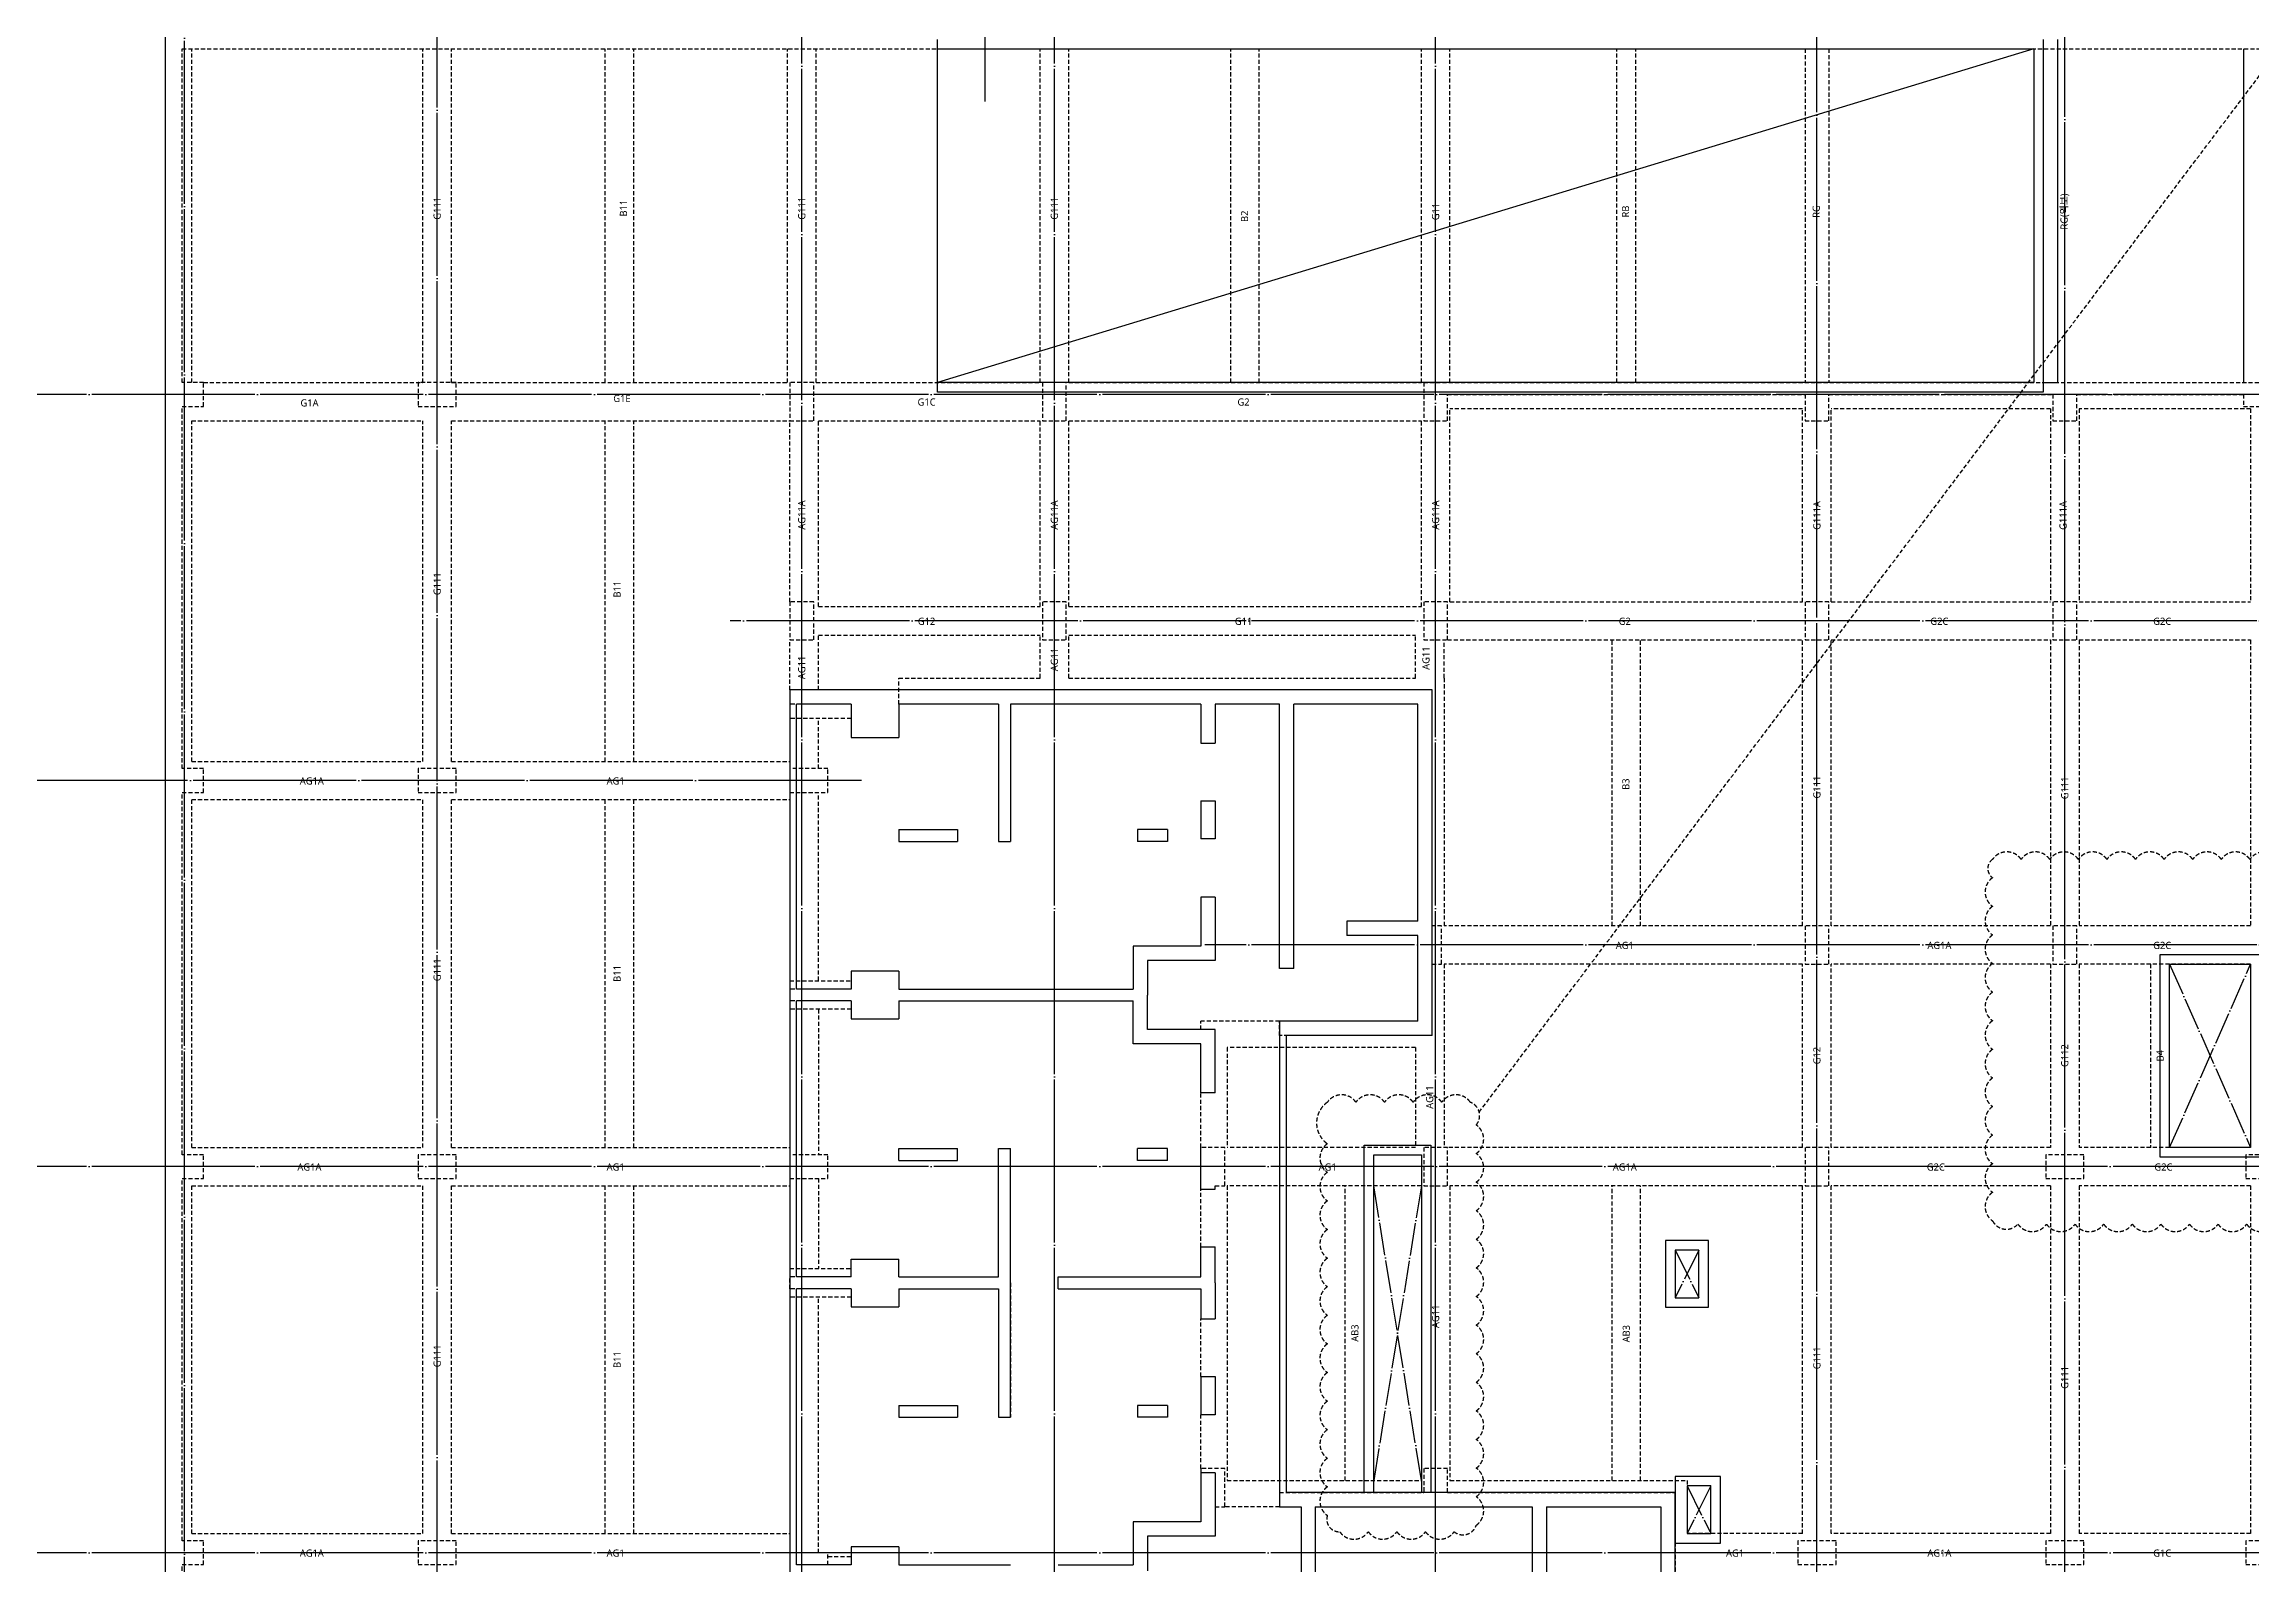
# Model space of a CAD drawing. Header units: millimetres. Extents: x 317501 to 2277231, y -321722 to 1186893.
# Drawn here: x 1524675 to 1570997, y 811723 to 843628 of the extents above; entities that cross this region are included whole.
import ezdxf
from ezdxf.enums import TextEntityAlignment as Align

# ---------------------------------------------------------------- set-up
doc = ezdxf.new("R2010")
doc.units = ezdxf.units.MM
doc.header["$LTSCALE"] = 57
for name, pattern in [('XS-지하주차장$0$CEN', [62, 60, -1, 0, -1]), ('XS-지하주차장$0$DDOT', [14, 12, -1, 0, -1]), ('XS-지하주차장$0$HID', [2.3, 1.5, -0.8])]:
    doc.linetypes.add(name, pattern=pattern)
for name, color, linetype, plot in [('XS-지하주차장$0$0106', 3, 'XS-지하주차장$0$HID', False), ('XS-지하주차장$0$B-TEXT', 7, 'Continuous', False), ('XS-지하주차장$0$G-TEXT', 3, 'Continuous', False)]:
    doc.layers.add(name, color=color, linetype=linetype, plot=plot)
for name, color, linetype in [('XS-지하주차장$0$AWG', 5, 'XS-지하주차장$0$HID'), ('XS-지하주차장$0$B', 9, 'XS-지하주차장$0$HID'), ('XS-지하주차장$0$CEN-P', 14, 'XS-지하주차장$0$CEN'), ('XS-지하주차장$0$DA', 7, 'XS-지하주차장$0$HID'), ('XS-지하주차장$0$EL7', 7, 'Continuous'), ('XS-지하주차장$0$G', 4, 'XS-지하주차장$0$HID'), ('XS-지하주차장$0$GG', 4, 'Continuous'), ('XS-지하주차장$0$OPEN', 9, 'XS-지하주차장$0$DDOT'), ('XS-지하주차장$0$PG', 30, 'XS-지하주차장$0$HID'), ('XS-지하주차장$0$RAMP', 7, 'Continuous'), ('XS-지하주차장$0$W1-H', 11, 'XS-지하주차장$0$HID'), ('XS-지하주차장$0$W11', 40, 'Continuous'), ('XS-지하주차장$0$WG', 6, 'XS-지하주차장$0$HID')]:
    doc.layers.add(name, color=color, linetype=linetype)
doc.styles.add('XS-지하주차장$0$맑은 고딕', font='malgun.ttf')

# ---------------------------------------------------------------- blocks, each defined once
blk = doc.blocks.new('XS-지하주차장$0$B1-W')
at = {"layer": 'XS-지하주차장$0$W1-H'}
for p, q in [((-700, 48240), (-700, 117397)), ((-350, 106210), (-350, 113210)), ((-350, 113210), (51600, 113210)), ((100, 106210), (-350, 106210)), ((100, 105710), (100, 106210)), ((4600, 106210), (4600, 105710)), ((5400, 106210), (4600, 106210)), ((5400, 105710), (5400, 106210)), ((12900, 106210), (12400, 106210)), ((12400, 106210), (12400, 105410)), ((12900, 105410), (12900, 106210)), ((18200, 106210), (17700, 106210)), ((17700, 106210), (17700, 105410)), ((18200, 105410), (18200, 106210)), ((25700, 106210), (25700, 105410)), ((25700, 106210), (51600, 106210)), ((-350, 98110), (-350, 105710)), ((-350, 105710), (100, 105710)), ((4600, 105710), (5400, 105710)), ((26200, 105410), (26200, 105960)), ((26200, 105960), (33700, 105960)), ((33700, 105960), (33700, 105410)), ((34200, 105410), (34200, 105960)), ((34200, 105960), (38900, 105960)), ((38900, 105960), (38900, 105410)), ((39400, 105960), (42900, 105960)), ((39400, 105410), (39400, 105960)), ((42900, 105960), (42900, 105710)), ((42900, 105710), (43700, 105710)), ((12400, 105410), (12900, 105410)), ((17700, 105410), (18200, 105410)), ((25700, 105410), (26200, 105410)), ((33700, 105410), (34200, 105410)), ((38900, 105410), (39400, 105410)), ((12900, 101610), (12400, 101610)), ((12400, 101610), (12400, 100810)), ((12900, 100810), (12900, 101610)), ((18200, 101610), (17700, 101610)), ((17700, 101610), (17700, 100810)), ((18200, 100810), (18200, 101610)), ((26200, 101610), (25700, 101610)), ((25700, 101610), (25700, 100810)), ((26200, 100810), (26200, 101610)), ((34200, 101610), (33700, 101610)), ((33700, 101610), (33700, 100810)), ((34200, 100810), (34200, 101610)), ((39400, 101610), (38900, 101610)), ((38900, 101610), (38900, 100810)), ((39400, 100810), (39400, 101610)), ((12400, 100810), (12900, 100810)), ((17700, 100810), (18200, 100810)), ((25700, 100810), (26200, 100810)), ((33700, 100810), (34200, 100810)), ((38900, 100810), (39400, 100810)), ((12400, 99760), (12400, 99460)), ((25875, 99760), (12400, 99760)), ((25875, 94810), (25875, 99760)), ((13685, 99460), (12400, 99460)), ((13685, 99460), (13685, 98760)), ((14685, 99460), (14685, 98760)), ((16780, 99460), (14685, 99460)), ((16780, 99460), (16780, 96580)), ((17030, 99460), (17030, 96580)), ((21025, 99460), (17030, 99460)), ((21025, 99460), (21025, 98645)), ((22675, 99460), (21325, 99460)), ((21325, 99460), (21325, 98645)), ((22675, 93920), (22675, 99460)), ((22975, 93920), (22975, 99460)), ((25575, 99460), (22975, 99460)), ((25575, 94910), (25575, 99460)), ((13685, 98760), (14685, 98760)), ((21025, 98645), (21325, 98645)), ((100, 98110), (-350, 98110)), ((100, 97610), (100, 98110)), ((4600, 98110), (4600, 97610)), ((5400, 98110), (4600, 98110)), ((5400, 97610), (5400, 98110)), ((12400, 98110), (12400, 97610)), ((13200, 98110), (12400, 98110)), ((13200, 97610), (13200, 98110)), ((-350, 90010), (-350, 97610)), ((-350, 97610), (100, 97610)), ((4600, 97610), (5400, 97610)), ((12400, 97610), (13200, 97610)), ((21025, 97435), (21325, 97435)), ((21025, 97435), (21025, 96635)), ((21325, 97435), (21325, 96635)), ((14685, 96830), (15920, 96830)), ((14685, 96830), (14685, 96580)), ((15920, 96830), (15920, 96580)), ((20325, 96830), (19695, 96830)), ((19695, 96830), (19695, 96580)), ((20325, 96830), (20325, 96580)), ((14685, 96580), (15920, 96580)), ((16780, 96580), (17030, 96580)), ((20325, 96580), (19695, 96580)), ((21325, 96635), (21025, 96635)), ((21325, 95415), (21025, 95415)), ((21025, 95415), (21025, 94385)), ((21325, 95415), (21325, 94085)), ((25575, 94910), (24085, 94910)), ((24085, 94910), (24085, 94610)), ((25575, 94610), (24085, 94610)), ((25575, 92810), (25575, 94610)), ((26075, 94810), (25875, 94810)), ((26075, 94010), (26075, 94810)), ((34200, 94810), (33700, 94810)), ((33700, 94810), (33700, 94010)), ((34200, 94010), (34200, 94810)), ((39400, 94810), (38900, 94810)), ((38900, 94810), (38900, 94010)), ((39400, 94010), (39400, 94810)), ((19605, 94385), (19605, 93485)), ((21025, 94385), (19605, 94385)), ((19905, 94085), (19905, 93360)), ((21325, 94085), (19905, 94085)), ((13685, 93860), (13685, 93485)), ((14685, 93860), (13685, 93860)), ((14685, 93860), (14685, 93485)), ((22975, 93920), (22675, 93920)), ((25875, 92510), (25875, 94010)), ((25875, 94010), (26075, 94010)), ((33700, 94010), (34200, 94010)), ((38900, 94010), (39400, 94010)), ((12400, 93485), (12400, 93235)), ((13685, 93485), (12400, 93485)), ((13685, 93235), (12400, 93235)), ((13685, 93235), (13685, 92860)), ((14685, 93485), (19605, 93485)), ((14685, 93235), (19605, 93235)), ((14685, 93235), (14685, 92860)), ((19605, 92335), (19605, 93235)), ((19905, 92635), (19905, 93360)), ((13685, 92860), (14685, 92860)), ((25575, 92810), (22675, 92810)), ((22675, 92510), (22675, 92810)), ((21025, 92335), (19605, 92335)), ((21325, 92635), (19905, 92635)), ((21025, 91305), (21025, 92335)), ((21325, 91305), (21325, 92635)), ((25875, 92510), (22675, 92510)), ((21325, 91305), (21025, 91305)), ((100, 90010), (-350, 90010)), ((100, 89510), (100, 90010)), ((4600, 90010), (4600, 89510)), ((5400, 90010), (4600, 90010)), ((5400, 89510), (5400, 90010)), ((12400, 90010), (12400, 89510)), ((13200, 90010), (12400, 90010)), ((13200, 89510), (13200, 90010)), ((14685, 90140), (15920, 90140)), ((14685, 89890), (14685, 90140)), ((14685, 89890), (15920, 89890)), ((15920, 89890), (15920, 90140)), ((16780, 87445), (16780, 90140)), ((16780, 90140), (17030, 90140)), ((17030, 87320), (17030, 90140)), ((20325, 90140), (19695, 90140)), ((19695, 89890), (19695, 90140)), ((20325, 89890), (19695, 89890)), ((20325, 89890), (20325, 90140)), ((21025, 89285), (21025, 90160)), ((21525, 90160), (21025, 90160)), ((21525, 89360), (21525, 90160)), ((26200, 90160), (25700, 90160)), ((25700, 90160), (25700, 89360)), ((26200, 89360), (26200, 90160)), ((34200, 90160), (33700, 90160)), ((33700, 90160), (33700, 89360)), ((34200, 89360), (34200, 90160)), ((38750, 90010), (38750, 89510)), ((39550, 90010), (38750, 90010)), ((39550, 89510), (39550, 90010)), ((42950, 90010), (42950, 89510)), ((43750, 90010), (42950, 90010)), ((-350, 81910), (-350, 89510)), ((-350, 89510), (100, 89510)), ((4600, 89510), (5400, 89510)), ((12400, 89510), (13200, 89510)), ((38750, 89510), (39550, 89510)), ((42950, 89510), (43750, 89510)), ((21025, 89285), (21325, 89285)), ((21325, 89285), (21325, 89360)), ((21325, 89360), (21525, 89360)), ((25700, 89360), (26200, 89360)), ((33700, 89360), (34200, 89360)), ((21025, 88075), (21325, 88075)), ((21025, 87445), (21025, 88075)), ((21325, 87320), (21325, 88075)), ((13685, 87820), (14685, 87820)), ((13685, 87445), (13685, 87820)), ((14685, 87445), (14685, 87820)), ((12400, 87195), (12400, 87445)), ((13685, 87445), (12400, 87445)), ((13685, 87195), (12400, 87195)), ((13685, 87195), (13685, 86820)), ((14685, 87445), (16780, 87445)), ((14685, 87195), (16780, 87195)), ((14685, 87195), (14685, 86820)), ((16780, 87195), (16780, 84500)), ((17030, 87320), (17030, 84500)), ((18030, 87445), (21025, 87445)), ((18030, 87195), (18030, 87445)), ((18030, 87195), (21025, 87195)), ((21025, 87195), (21025, 86565)), ((21325, 87320), (21325, 86565)), ((13685, 86820), (14685, 86820)), ((21025, 86565), (21325, 86565)), ((21025, 85355), (21325, 85355)), ((21025, 85355), (21025, 84555)), ((21325, 85355), (21325, 84555)), ((14685, 84750), (15920, 84750)), ((14685, 84750), (14685, 84500)), ((14685, 84500), (15920, 84500)), ((15920, 84750), (15920, 84500)), ((16780, 84500), (17030, 84500)), ((20325, 84750), (19695, 84750)), ((19695, 84750), (19695, 84500)), ((20325, 84500), (19695, 84500)), ((20325, 84750), (20325, 84500)), ((21325, 84555), (21025, 84555)), ((21525, 83425), (21025, 83425)), ((21025, 83425), (21025, 83335)), ((21525, 82625), (21525, 83425)), ((26200, 83425), (25700, 83425)), ((25700, 83425), (25700, 82925)), ((26200, 82925), (26200, 83425)), ((21025, 83335), (21025, 82305)), ((22675, 82925), (22675, 82625)), ((22675, 82925), (25700, 82925)), ((26200, 82925), (30975, 82925)), ((30975, 82925), (30975, 79725)), ((21325, 82625), (21325, 82005)), ((21325, 82625), (21525, 82625)), ((22675, 82625), (23125, 82625)), ((23125, 82625), (23125, 79725)), ((23425, 82625), (27975, 82625)), ((23425, 82625), (23425, 80025)), ((27975, 82625), (27975, 79725)), ((28275, 82625), (30675, 82625)), ((28275, 82625), (28275, 80025)), ((30675, 82625), (30675, 80025)), ((19605, 82305), (19605, 81405)), ((21025, 82305), (19605, 82305)), ((19905, 82005), (19905, 81280)), ((21325, 82005), (19905, 82005)), ((100, 81910), (-350, 81910)), ((100, 81410), (100, 81910)), ((4600, 81910), (4600, 81410)), ((5400, 81910), (4600, 81910)), ((5400, 81410), (5400, 81910)), ((13200, 81655), (12400, 81655)), ((12400, 81655), (12400, 81155)), ((13200, 81405), (13200, 81655)), ((13685, 81780), (13685, 81405)), ((14685, 81780), (13685, 81780)), ((14685, 81780), (14685, 81405)), ((33550, 81910), (33550, 81410)), ((34350, 81910), (33550, 81910)), ((34350, 81410), (34350, 81910)), ((38750, 81910), (38750, 81410)), ((39550, 81910), (38750, 81910)), ((39550, 81410), (39550, 81910)), ((42950, 81910), (42950, 81410)), ((43750, 81910), (42950, 81910)), ((-350, 73810), (-350, 81410)), ((-350, 81410), (100, 81410)), ((4600, 81410), (5400, 81410)), ((13685, 81405), (13200, 81405)), ((14685, 81405), (17030, 81405)), ((33550, 81410), (34350, 81410)), ((38750, 81410), (39550, 81410)), ((42950, 81410), (43750, 81410))]:
    blk.add_line(p, q, dxfattribs=at)
blk = doc.blocks.new('XS-지하주차장$0$102')
at = {"layer": 'XS-지하주차장$0$W11'}
for p, q in [((16835, 18575), (16835, 10415)), ((25085, 18575), (16835, 18575)), ((17135, 15875), (17135, 18275)), ((17135, 18275), (19735, 18275)), ((17135, 15875), (19735, 15875)), ((17135, 11025), (17135, 15575)), ((17135, 15575), (20035, 15575)), ((7250, 13475), (0, 13475)), ((0, 13475), (0, 0)), ((7250, 13475), (7250, 10415)), ((300, 13175), (300, 10575)), ((4850, 13175), (300, 13175)), ((4850, 13175), (4850, 11685)), ((6950, 13175), (5150, 13175)), ((5150, 13175), (5150, 11685)), ((6950, 13175), (6950, 10275)), ((4850, 11685), (5150, 11685)), ((17135, 11025), (19735, 11025)), ((17135, 10275), (17135, 10725)), ((17135, 10725), (20035, 10725)), ((5840, 10575), (300, 10575)), ((5840, 10275), (300, 10275)), ((300, 10275), (300, 8925)), ((5840, 10575), (5840, 10275)), ((6950, 10275), (17135, 10275)), ((7250, 10415), (16835, 10415)), ((300, 8925), (1115, 8925)), ((1115, 8625), (1115, 8925)), ((2325, 8625), (2325, 8925)), ((2325, 8925), (3125, 8925)), ((3125, 8925), (3125, 8625)), ((4345, 8925), (4345, 8625)), ((4345, 8925), (5675, 8925)), ((5675, 8925), (5675, 7505)), ((8455, 8925), (7125, 8925)), ((7125, 8925), (7125, 7505)), ((8455, 8925), (8455, 8625)), ((10475, 8925), (10400, 8925)), ((10475, 8625), (10475, 8925)), ((11685, 8625), (11685, 8925)), ((12440, 8925), (11685, 8925)), ((12440, 8925), (13195, 8925)), ((13195, 8625), (13195, 8925)), ((14405, 8625), (14405, 8925)), ((14405, 8925), (15205, 8925)), ((15205, 8925), (15205, 8625)), ((16425, 8925), (17755, 8925)), ((16425, 8925), (16425, 8625)), ((17755, 8925), (17755, 7505)), ((300, 8625), (1115, 8625)), ((300, 8625), (300, 4630)), ((2325, 8625), (3125, 8625)), ((4345, 8625), (5375, 8625)), ((5375, 8625), (5375, 7205)), ((8455, 8625), (7425, 8625)), ((7425, 8625), (7425, 7205)), ((10475, 8625), (9675, 8625)), ((12315, 8625), (11685, 8625)), ((12315, 5630), (12315, 8625)), ((12565, 5630), (12565, 8625)), ((12565, 8625), (13195, 8625)), ((14405, 8625), (15205, 8625)), ((16425, 8625), (17455, 8625)), ((17455, 8625), (17455, 7205)), ((2930, 7925), (2930, 7295)), ((2930, 7925), (3180, 7925)), ((3180, 7925), (3180, 7295)), ((9620, 7925), (9620, 7295)), ((9870, 7925), (9620, 7925)), ((9870, 7925), (9870, 7295)), ((15010, 7925), (15010, 7295)), ((15010, 7925), (15260, 7925)), ((15260, 7925), (15260, 7295)), ((5675, 7505), (6400, 7505)), ((7125, 7505), (6400, 7505)), ((17755, 7505), (18480, 7505)), ((2930, 7295), (3180, 7295)), ((5375, 7205), (6275, 7205)), ((6275, 2285), (6275, 7205)), ((6525, 2285), (6525, 7205)), ((7425, 7205), (6525, 7205)), ((9870, 7295), (9620, 7295)), ((15010, 7295), (15260, 7295)), ((17455, 7205), (18355, 7205)), ((18355, 5630), (18355, 7205)), ((12565, 5630), (12315, 5630)), ((300, 4630), (3180, 4630)), ((300, 4380), (3180, 4380)), ((300, 4380), (300, 2285)), ((3180, 4380), (3180, 4630)), ((15260, 4630), (9620, 4630)), ((9620, 4380), (9620, 4630)), ((12315, 4380), (9620, 4380)), ((12315, 2285), (12315, 4380)), ((12565, 2285), (12565, 4380)), ((12565, 4380), (15260, 4380)), ((15260, 4380), (15260, 4630)), ((18355, 2285), (18355, 4630)), ((2930, 2285), (2930, 3520)), ((2930, 3520), (3180, 3520)), ((3180, 2285), (3180, 3520)), ((9620, 2285), (9620, 3520)), ((9870, 3520), (9620, 3520)), ((9870, 2285), (9870, 3520)), ((15010, 2285), (15010, 3520)), ((15010, 3520), (15260, 3520)), ((15260, 2285), (15260, 3520)), ((300, 2285), (1000, 2285)), ((1000, 1285), (1000, 2285)), ((2930, 2285), (3180, 2285)), ((5900, 2285), (6275, 2285)), ((5900, 2285), (5900, 1285)), ((6525, 2285), (6900, 2285)), ((6900, 1285), (6900, 2285)), ((9870, 2285), (9620, 2285)), ((11940, 1285), (11940, 2285)), ((12315, 2285), (11940, 2285)), ((12565, 2285), (12940, 2285)), ((12940, 1285), (12940, 2285)), ((15010, 2285), (15260, 2285)), ((17980, 2285), (18355, 2285)), ((17980, 2285), (17980, 1285)), ((300, 1285), (1000, 1285)), ((300, 1285), (300, 140)), ((5900, 1285), (6275, 1285)), ((6275, 1285), (6275, 140)), ((6525, 1285), (6525, 140)), ((6525, 1285), (6900, 1285)), ((12315, 1285), (11940, 1285)), ((12315, 1285), (12315, 140)), ((12565, 1285), (12940, 1285)), ((12565, 1285), (12565, 140)), ((17980, 1285), (18355, 1285)), ((18355, 1285), (18355, 140)), ((6275, 140), (300, 140)), ((12315, 140), (6525, 140)), ((18355, 140), (12565, 140)), ((0, 0), (24835, 0))]:
    blk.add_line(p, q, dxfattribs=at)

msp = doc.modelspace()

# ---------------------------------------------------------------- linework, layer by layer
at = {"layer": 'XS-지하주차장$0$0106'}
msp.add_line((1554784.8, 821222.3), (1674649.1, 980430.1), dxfattribs=at)
msp.add_lwpolyline([(1571488.1, 818871, -0.5205671), (1570888.1, 818871, -0.5205671), (1570288.1, 818871, -0.5205671), (1569688.1, 818871, -0.5205671), (1569088.1, 818871, -0.5205671), (1568488.1, 818871, -0.5205671), (1567888.1, 818871, -0.5205671), (1567288.1, 818871, -0.5205671), (1566688.1, 818871, -0.5205671), (1566088.1, 818871, -0.5205671), (1565555.9, 818938.8, -0.5205671), (1565555.9, 819538.8, -0.5205671), (1565555.9, 820138.8, -0.5205671), (1565555.9, 820738.8, -0.5205671), (1565555.9, 821338.8, -0.5205671), (1565555.9, 821938.8, -0.5205671), (1565555.9, 822538.8, -0.5205671), (1565555.9, 823138.8, -0.5205671), (1565555.9, 823738.8, -0.5205671), (1565555.9, 824338.8, -0.5205671), (1565555.9, 824938.8, -0.5205671), (1565555.9, 825538.8, -0.5205671), (1565555.9, 826138.8, -0.5205671), (1565555.9, 826524, -0.5205671), (1566155.9, 826524, -0.5205671), (1566755.9, 826524, -0.5205671), (1567355.9, 826524, -0.5205671), (1567955.9, 826524, -0.5205671), (1568555.9, 826524, -0.5205671), (1569155.9, 826524, -0.5205671), (1569755.9, 826524, -0.5205671), (1570355.9, 826524, -0.5205671), (1570955.9, 826524, -0.5205671), (1571555.9, 826524, -0.5205671)], format="xyb", dxfattribs=at)
msp.add_lwpolyline([(1551598.8, 821427.7, -0.5205671), (1552198.8, 821427.7, -0.5205671), (1552798.8, 821427.7, -0.5205671), (1553398.8, 821427.7, -0.5205671), (1553998.8, 821427.7, -0.5205671), (1554598.8, 821427.7, -0.5205671), (1554723.2, 820952.2, -0.5205671), (1554723.2, 820352.2, -0.5205671), (1554723.2, 819752.2, -0.5205671), (1554723.2, 819152.2, -0.5205671), (1554723.2, 818552.2, -0.5205671), (1554723.2, 817952.2, -0.5205671), (1554723.2, 817352.2, -0.5205671), (1554723.2, 816752.2, -0.5205671), (1554723.2, 816152.2, -0.5205671), (1554723.2, 815552.2, -0.5205671), (1554723.2, 814952.2, -0.5205671), (1554723.2, 814352.2, -0.5205671), (1554723.2, 813752.2, -0.5205671), (1554723.2, 813152.2, -0.5205671), (1554723.2, 812552.2, -0.5205671), (1554258, 812417.4, -0.5205671), (1553658, 812417.4, -0.5205671), (1553058, 812417.4, -0.5205671), (1552458, 812417.4, -0.5205671), (1551858, 812417.4, -0.5205671), (1551598.8, 812758.2, -0.5205671), (1551598.8, 813358.2, -0.5205671), (1551598.8, 813958.2, -0.5205671), (1551598.8, 814558.2, -0.5205671), (1551598.8, 815158.2, -0.5205671), (1551598.8, 815758.2, -0.5205671), (1551598.8, 816358.2, -0.5205671), (1551598.8, 816958.2, -0.5205671), (1551598.8, 817558.2, -0.5205671), (1551598.8, 818158.2, -0.5205671), (1551598.8, 818758.2, -0.5205671), (1551598.8, 819358.2, -0.5205671), (1551598.8, 819958.2, -0.5205671), (1551598.8, 820558.2, -0.5205671)], format="xyb", close=True, dxfattribs=at)
at = {"layer": 'XS-지하주차장$0$AWG'}
for p, q in [((1542606.6, 829777.6), (1542606.6, 830327.6)), ((1542606.6, 830327.6), (1545571.6, 830327.6)), ((1546171.6, 830327.6), (1553446.6, 830327.6)), ((1554046.6, 830327.6), (1554046.6, 825127.6)), ((1554046.6, 824327.6), (1554046.6, 822577.6)), ((1548946.6, 822952.6), (1548946.6, 823127.6)), ((1550596.6, 823127.6), (1548946.6, 823127.6)), ((1553446.6, 822577.6), (1549496.6, 822577.6)), ((1549496.6, 822577.6), (1549496.6, 820477.6)), ((1548946.6, 820477.6), (1548946.6, 821622.6)), ((1548946.6, 818392.6), (1548946.6, 819602.6)), ((1549496.6, 819677.6), (1549496.6, 813492.6)), ((1548946.6, 815672.6), (1548946.6, 816882.6)), ((1548946.6, 813742.6), (1548946.6, 814872.6)), ((1549496.6, 813492.6), (1553571.6, 813492.6)), ((1554171.6, 813492.6), (1559146.6, 813492.6)), ((1559146.6, 813492.6), (1559146.6, 812377.6)), ((1550596.6, 812942.6), (1549446.6, 812942.6))]:
    msp.add_line(p, q, dxfattribs=at)
at = {"layer": 'XS-지하주차장$0$B'}
for p, q in [((1536446.6, 836527.6), (1536446.6, 843527.6)), ((1537046.6, 836527.6), (1537046.6, 843527.6)), ((1549571.6, 836527.6), (1549571.6, 843527.6)), ((1550171.6, 836527.6), (1550171.6, 843527.6)), ((1557671.6, 836527.6), (1557671.6, 843527.6)), ((1558071.6, 836527.6), (1558071.6, 843527.6)), ((1536446.6, 828577.6), (1536446.6, 835727.6)), ((1537046.6, 828577.6), (1537046.6, 835727.6)), ((1557571.6, 825127.6), (1557571.6, 831127.6)), ((1558171.6, 825127.6), (1558171.6, 831127.6)), ((1536446.6, 820477.6), (1536446.6, 827777.6)), ((1537046.6, 820477.6), (1537046.6, 827777.6)), ((1568871.6, 824327.6), (1568871.6, 820477.6)), ((1536446.6, 812377.6), (1536446.6, 819677.6)), ((1537046.6, 812377.6), (1537046.6, 819677.6)), ((1551971.6, 813492.6), (1551971.6, 819677.6)), ((1552571.6, 813492.6), (1552571.6, 819677.6)), ((1557571.6, 813492.6), (1557571.6, 819677.6)), ((1558171.6, 813492.6), (1558171.6, 819677.6))]:
    msp.add_line(p, q, dxfattribs=at)
at = {"layer": 'XS-지하주차장$0$CEN-P'}
for p, q in [((1527621.6, 709517.6), (1527621.6, 904517.6)), ((1532921.6, 778687.6), (1532921.6, 904517.6)), ((1540571.6, 786677.6), (1540571.6, 904517.6)), ((1545871.6, 786677.6), (1545871.6, 904517.6)), ((1553871.6, 786677.6), (1553871.6, 904517.6)), ((1561871.6, 746777.6), (1561871.6, 904517.6)), ((1567071.6, 803227.6), (1567071.6, 904517.6)), ((1544421.6, 842427.6), (1544421.6, 862027.6)), ((1716401.6, 836277.6), (1492421.6, 836277.6)), ((1588771.6, 831527.6), (1539071.6, 831527.6)), ((1541821.6, 828177.6), (1492421.6, 828177.6)), ((1588771.6, 824727.6), (1549031.6, 824727.6)), ((1716401.6, 820077.6), (1492421.6, 820077.6)), ((1716401.6, 811977.6), (1492421.6, 811977.6))]:
    msp.add_line(p, q, dxfattribs=at)
at = {"layer": 'XS-지하주차장$0$DA', "linetype": 'Continuous'}
for points in [[(1569071.6, 824527.6), (1571171.6, 824527.6), (1571171.6, 820277.6), (1569071.6, 820277.6)], [(1569271.6, 824327.6), (1570971.6, 824327.6), (1570971.6, 820477.6), (1569271.6, 820477.6)], [(1559596.6, 818527.6), (1558696.6, 818527.6), (1558696.6, 817127.6), (1559596.6, 817127.6)]]:
    msp.add_lwpolyline(points, close=True, dxfattribs=at)
for points in [[(1552371.6, 813242.6), (1552371.6, 820527.6), (1553771.6, 820527.6), (1553771.6, 813242.6)], [(1552571.6, 813242.6), (1552571.6, 820327.6), (1553571.6, 820327.6), (1553571.6, 813242.6)], [(1559396.6, 818327.6), (1558896.6, 818327.6), (1558896.6, 817327.6), (1559396.6, 817327.6), (1559396.6, 818327.6)], [(1558896.6, 812177.6), (1559846.6, 812177.6), (1559846.6, 813577.6), (1558896.6, 813577.6), (1558896.6, 812177.6)], [(1559646.6, 813377.6), (1559146.6, 813377.6), (1559146.6, 812377.6), (1559646.6, 812377.6), (1559646.6, 813377.6)]]:
    msp.add_lwpolyline(points, dxfattribs=at)
at = {"layer": 'XS-지하주차장$0$EL7'}
msp.add_lwpolyline([(1528221.6, 778557.6), (1527221.6, 778557.6), (1527221.6, 847714.2)], dxfattribs=at)
at = {"layer": 'XS-지하주차장$0$G'}
for p, q in [((1532621.6, 836527.6), (1532621.6, 843527.6)), ((1533221.6, 836527.6), (1533221.6, 843527.6)), ((1540271.6, 836527.6), (1540271.6, 843527.6)), ((1540871.6, 836527.6), (1540871.6, 843527.6)), ((1545571.6, 836527.6), (1545571.6, 843527.6)), ((1546171.6, 836527.6), (1546171.6, 843527.6)), ((1553571.6, 836527.6), (1553571.6, 843527.6)), ((1554171.6, 836527.6), (1554171.6, 843527.6)), ((1561621.6, 843527.6), (1561621.6, 836527.6)), ((1562121.6, 843527.6), (1562121.6, 836527.6)), ((1528021.6, 836527.6), (1532621.6, 836527.6)), ((1533221.6, 836527.6), (1540271.6, 836527.6)), ((1540871.6, 836527.6), (1545571.6, 836527.6)), ((1546171.6, 836527.6), (1553571.6, 836527.6)), ((1527771.6, 835727.6), (1532621.6, 835727.6)), ((1532621.6, 828577.6), (1532621.6, 835727.6)), ((1533221.6, 828577.6), (1533221.6, 835727.6)), ((1533221.6, 835727.6), (1540321.6, 835727.6)), ((1540321.6, 831927.6), (1540321.6, 835727.6)), ((1540921.6, 831827.6), (1540921.6, 835727.6)), ((1540921.6, 835727.6), (1545571.6, 835727.6)), ((1545571.6, 831827.6), (1545571.6, 835727.6)), ((1546171.6, 835727.6), (1553571.6, 835727.6)), ((1546171.6, 831827.6), (1546171.6, 835727.6)), ((1553571.6, 831827.6), (1553571.6, 835727.6)), ((1554171.6, 831927.6), (1554171.6, 835977.6)), ((1561571.6, 831927.6), (1561571.6, 835977.6)), ((1562171.6, 831927.6), (1562171.6, 835977.6)), ((1566771.6, 835977.6), (1566771.6, 831927.6)), ((1567371.6, 835977.6), (1567371.6, 831927.6)), ((1570971.6, 835977.6), (1570971.6, 831927.6)), ((1540921.6, 831827.6), (1545571.6, 831827.6)), ((1546171.6, 831827.6), (1553571.6, 831827.6)), ((1554171.6, 831927.6), (1561571.6, 831927.6)), ((1562171.6, 831927.6), (1566771.6, 831927.6)), ((1567371.6, 831927.6), (1570971.6, 831927.6)), ((1540321.6, 830077.6), (1540321.6, 831127.6)), ((1540921.6, 830077.6), (1540921.6, 831227.6)), ((1540921.6, 831227.6), (1545571.6, 831227.6)), ((1545571.6, 830327.6), (1545571.6, 831227.6)), ((1546171.6, 831227.6), (1553446.6, 831227.6)), ((1546171.6, 830327.6), (1546171.6, 831227.6)), ((1553446.6, 830327.6), (1553446.6, 831227.6)), ((1554046.6, 830327.6), (1554046.6, 831127.6)), ((1554121.6, 831127.6), (1561571.6, 831127.6)), ((1561571.6, 825127.6), (1561571.6, 831127.6)), ((1562171.6, 825127.6), (1562171.6, 831127.6)), ((1562171.6, 831127.6), (1566771.6, 831127.6)), ((1566771.6, 831127.6), (1566771.6, 825127.6)), ((1567371.6, 831127.6), (1570971.6, 831127.6)), ((1567371.6, 831127.6), (1567371.6, 825127.6)), ((1570971.6, 831127.6), (1570971.6, 825127.6)), ((1527771.6, 828577.6), (1532621.6, 828577.6)), ((1533221.6, 828577.6), (1540321.6, 828577.6)), ((1527771.6, 827777.6), (1532621.6, 827777.6)), ((1532621.6, 820477.6), (1532621.6, 827777.6)), ((1533221.6, 820477.6), (1533221.6, 827777.6)), ((1533221.6, 827777.6), (1540321.6, 827777.6)), ((1561571.6, 825127.6), (1554046.6, 825127.6)), ((1566771.6, 825127.6), (1562171.6, 825127.6)), ((1570971.6, 825127.6), (1567371.6, 825127.6)), ((1561571.6, 824327.6), (1554046.6, 824327.6)), ((1561571.6, 820477.6), (1561571.6, 824327.6)), ((1562171.6, 820477.6), (1562171.6, 824327.6)), ((1566771.6, 824327.6), (1562171.6, 824327.6)), ((1566771.6, 824327.6), (1566771.6, 820477.6)), ((1570971.6, 824327.6), (1567371.6, 824327.6)), ((1567371.6, 824327.6), (1567371.6, 820477.6)), ((1570971.6, 824327.6), (1570971.6, 820477.6)), ((1553446.6, 822577.6), (1553446.6, 820477.6)), ((1554046.6, 822577.6), (1554046.6, 820477.6)), ((1527771.6, 820477.6), (1532621.6, 820477.6)), ((1533221.6, 820477.6), (1540321.6, 820477.6)), ((1553446.6, 820477.6), (1549496.6, 820477.6)), ((1561571.6, 820477.6), (1554121.6, 820477.6)), ((1566771.6, 820477.6), (1562171.6, 820477.6)), ((1570971.6, 820477.6), (1567371.6, 820477.6)), ((1527771.6, 819677.6), (1532621.6, 819677.6)), ((1532621.6, 812377.6), (1532621.6, 819677.6)), ((1533221.6, 812377.6), (1533221.6, 819677.6)), ((1533221.6, 819677.6), (1540321.6, 819677.6)), ((1553571.6, 819677.6), (1549496.6, 819677.6)), ((1553571.6, 819677.6), (1553571.6, 813492.6)), ((1554171.6, 819677.6), (1554171.6, 813492.6)), ((1561571.6, 819677.6), (1554171.6, 819677.6)), ((1561571.6, 812377.6), (1561571.6, 819677.6)), ((1562171.6, 812377.6), (1562171.6, 819677.6)), ((1566771.6, 819677.6), (1562171.6, 819677.6)), ((1566771.6, 819677.6), (1566771.6, 812377.6)), ((1570971.6, 819677.6), (1567371.6, 819677.6)), ((1567371.6, 819677.6), (1567371.6, 812377.6)), ((1570971.6, 819677.6), (1570971.6, 812377.6)), ((1527771.6, 812377.6), (1532621.6, 812377.6)), ((1533221.6, 812377.6), (1540321.6, 812377.6)), ((1561571.6, 812377.6), (1559146.6, 812377.6)), ((1566771.6, 812377.6), (1562171.6, 812377.6)), ((1570971.6, 812377.6), (1567371.6, 812377.6))]:
    msp.add_line(p, q, dxfattribs=at)
at = {"layer": 'XS-지하주차장$0$G', "linetype": 'Continuous'}
for p in [(1566921.6, 843727.6), (1566621.6, 836527.6)]:
    msp.add_line(p, (1566921.6, 836527.6), dxfattribs=at)
at = {"layer": 'XS-지하주차장$0$GG'}
msp.add_line((1570821.6, 843527.6), (1570821.6, 836527.6), dxfattribs=at)
at = {"layer": 'XS-지하주차장$0$OPEN'}
for p, q in [((1569271.6, 820477.6), (1570971.6, 824327.6)), ((1569271.6, 824327.6), (1570971.6, 820477.6)), ((1553571.6, 819677.6), (1552571.6, 813492.6)), ((1553571.6, 813492.6), (1552571.6, 819677.6)), ((1559396.6, 818327.6), (1558896.6, 817327.6)), ((1558896.6, 818327.6), (1559396.6, 817327.6)), ((1559646.6, 813377.6), (1559146.6, 812377.6)), ((1559146.6, 813377.6), (1559646.6, 812377.6))]:
    msp.add_line(p, q, dxfattribs=at)
at = {"layer": 'XS-지하주차장$0$PG'}
for p, q in [((1541606.6, 829477.6), (1540321.6, 829477.6)), ((1540921.6, 828427.6), (1540921.6, 829477.6)), ((1540921.6, 823977.6), (1540921.6, 827927.6)), ((1540321.6, 823977.6), (1541606.6, 823977.6)), ((1541606.6, 823377.6), (1540321.6, 823377.6)), ((1540921.6, 823377.6), (1540921.6, 820327.6)), ((1540921.6, 819827.6), (1540921.6, 817937.6)), ((1540321.6, 817937.6), (1541606.6, 817937.6)), ((1541606.6, 817337.6), (1540321.6, 817337.6)), ((1540921.6, 811972.6), (1540921.6, 817337.6)), ((1541121.6, 811897.6), (1541606.6, 811897.6))]:
    msp.add_line(p, q, dxfattribs=at)
at = {"layer": 'XS-지하주차장$0$RAMP'}
for p, q in [((1543421.6, 843527.6), (1543421.6, 843727.6)), ((1543421.6, 836527.6), (1543421.6, 843527.6)), ((1543421.6, 843527.6), (1566421.6, 843527.6)), ((1566421.6, 843527.6), (1543421.6, 836527.6)), ((1566421.6, 843527.6), (1566421.6, 836527.6)), ((1566621.6, 843727.6), (1566621.6, 836327.6)), ((1566421.6, 836527.6), (1543421.6, 836527.6)), ((1543421.6, 836327.6), (1543421.6, 836527.6)), ((1566621.6, 836327.6), (1543421.6, 836327.6))]:
    msp.add_line(p, q, dxfattribs=at)
at = {"layer": 'XS-지하주차장$0$WG'}
for p, q in [((1527771.6, 836527.6), (1527771.6, 843527.6)), ((1527771.6, 828577.6), (1527771.6, 835727.6)), ((1561571.6, 835977.6), (1554171.6, 835977.6)), ((1566771.6, 835977.6), (1562171.6, 835977.6)), ((1570971.6, 835977.6), (1567371.6, 835977.6)), ((1527771.6, 820477.6), (1527771.6, 827777.6)), ((1527771.6, 812377.6), (1527771.6, 819677.6))]:
    msp.add_line(p, q, dxfattribs=at)

# ---------------------------------------------------------------- block references
at = {"layer": 'XS-지하주차장$0$W1-H'}
msp.add_blockref('XS-지하주차장$0$B1-W', (1527921.6, 730317.6), dxfattribs=at)
at = {"layer": 'XS-지하주차장$0$W11', "rotation": 270}
msp.add_blockref('XS-지하주차장$0$102', (1540321.6, 830077.6), dxfattribs=at)

# ---------------------------------------------------------------- texts
at = {"layer": 'XS-지하주차장$0$B-TEXT', "color": 0, "style": 'XS-지하주차장$0$맑은 고딕'}
for s, p in [('G111', (1532920.3, 840183)), ('B11', (1536828.8, 840185.6)), ('G111', (1540570.3, 840183)), ('G111', (1545870.3, 840183)), ('RG(역보)', (1567056, 840115.8)), ('B2', (1549861.8, 840016.2)), ('G11', (1553870.3, 840115.8)), ('RB', (1557856, 840115.8)), ('RG', (1561856, 840115.8)), ('AG11A', (1540570.3, 833747.8)), ('AG11A', (1545870.3, 833747.8)), ('AG11A', (1553870.3, 833747.8)), ('G111A', (1561870.3, 833738.7)), ('G111A', (1567035.4, 833738.7)), ('G111', (1532920.3, 832305.9)), ('B11', (1536695.3, 832192.1)), ('AG11', (1540570.3, 830549.5)), ('AG11', (1545870.3, 830716.9)), ('AG11', (1553667.7, 830746.9)), ('G111', (1561870.3, 828038.7)), ('B3', (1557861.8, 828102.7)), ('G111', (1567070.3, 828023.4)), ('G111', (1532920.3, 824205.9)), ('B11', (1536695.3, 824129.6)), ('G12', (1561870.3, 822405.9)), ('G112', (1567070.3, 822405.9)), ('B4', (1569071.6, 822402.6)), ('AG11', (1553745.3, 821535.6)), ('AG11', (1553870.3, 816935.9)), ('AB3', (1552177, 816585.1)), ('AB3', (1557870.3, 816571.9)), ('G111', (1532920.3, 816105.9)), ('G111', (1561870.3, 816064.4)), ('B11', (1536695.3, 816029.6)), ('G111', (1567070.3, 815653.7))]:
    msp.add_text(s, height=150, rotation=90, dxfattribs=at).set_placement(p, align=Align.MIDDLE_CENTER)
at = {"layer": 'XS-지하주차장$0$G-TEXT', "color": 3, "style": 'XS-지하주차장$0$맑은 고딕'}
for s, p in [('G1A', (1530242.8, 836100.9)), ('G1E', (1536798.5, 836193.9)), ('G1C', (1543189.9, 836119)), ('G2', (1549839.9, 836119)), ('G12', (1543189.9, 831519)), ('G11', (1549839.9, 831519)), ('G2', (1557839.9, 831519)), ('G2C', (1564439.9, 831519)), ('G2C', (1569115.9, 831519)), ('AG1A', (1530290.9, 828169)), ('AG1', (1536665.9, 828169)), ('AG1', (1557839.9, 824719)), ('AG1A', (1564440.9, 824719)), ('G2C', (1569115.9, 824719)), ('AG1A', (1530240.9, 820069)), ('AG1', (1536665.9, 820069)), ('AG1', (1551605.2, 820069)), ('AG1A', (1557839.9, 820069)), ('G2C', (1564365.9, 820069)), ('G2C', (1569140.9, 820069)), ('AG1A', (1530290.9, 811969)), ('AG1', (1536665.9, 811969)), ('AG1', (1560153.4, 811969)), ('AG1A', (1564440.9, 811969)), ('G1C', (1569115.9, 811969))]:
    msp.add_text(s, height=150, dxfattribs=at).set_placement(p, align=Align.MIDDLE_CENTER)

doc.saveas('drawing.dxf')
